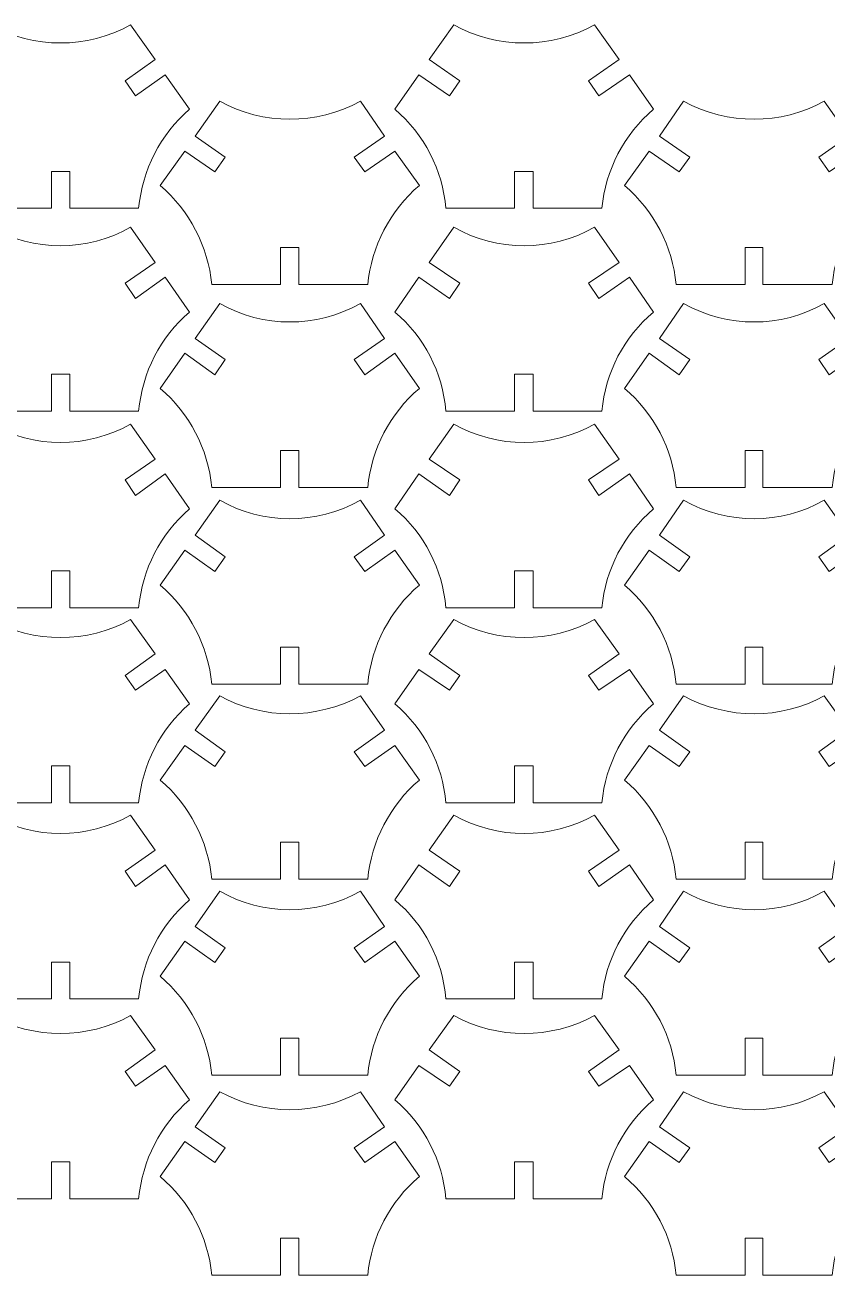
# Model space of a CAD drawing. Header units: centimetres. Extents: x -55.8 to 27.7, y -32.1 to 37.5.
# Drawn here: x -16.21 to -3.16, y -3.17 to 17.16 of the extents above; entities that cross this region are included whole.
import ezdxf

# ---------------------------------------------------------------- set-up
doc = ezdxf.new("R2010")
doc.units = ezdxf.units.CM
doc.header["$MEASUREMENT"] = 0

msp = doc.modelspace()

# ---------------------------------------------------------------- linework, layer by layer
at = {"color": 242, "lineweight": 9}
for points in [[(-16.9, 14.185), (-16.96, 14.805), (-17.26, 15.385), (-17.74, 15.795), (-17.74, 15.795), (-17.74, 15.795), (-17.34, 16.355), (-17.34, 16.355), (-17.34, 16.355), (-17.34, 16.355), (-16.85, 16.015), (-16.85, 16.015), (-16.85, 16.015), (-16.85, 16.015), (-16.68, 16.255), (-16.68, 16.255), (-16.68, 16.255), (-16.68, 16.255), (-17.17, 16.605), (-17.17, 16.605), (-17.17, 16.605), (-17.17, 16.605), (-16.78, 17.165), (-16.78, 17.165), (-16.78, 17.165), (-16.06, 16.775), (-15.2, 16.775), (-14.49, 17.165), (-14.49, 17.165), (-14.49, 17.165), (-14.09, 16.605), (-14.09, 16.605), (-14.09, 16.605), (-14.09, 16.605), (-14.58, 16.255), (-14.58, 16.255), (-14.58, 16.255), (-14.58, 16.255), (-14.41, 16.015), (-14.41, 16.015), (-14.41, 16.015), (-14.41, 16.015), (-13.93, 16.355), (-13.93, 16.355), (-13.93, 16.355), (-13.93, 16.355), (-13.53, 15.795), (-13.53, 15.795), (-13.53, 15.795), (-14.01, 15.385), (-14.3, 14.805), (-14.36, 14.185), (-14.36, 14.185), (-14.36, 14.185), (-15.48, 14.185), (-15.48, 14.185), (-15.48, 14.185), (-15.48, 14.185), (-15.48, 14.785), (-15.48, 14.785), (-15.48, 14.785), (-15.48, 14.785), (-15.78, 14.785), (-15.78, 14.785), (-15.78, 14.785), (-15.78, 14.785), (-15.78, 14.185), (-15.78, 14.185), (-15.78, 14.185), (-15.78, 14.185), (-16.9, 14.185), (-16.9, 14.185)], [(-9.36, 14.185), (-9.41, 14.805), (-9.71, 15.385), (-10.19, 15.795), (-10.19, 15.795), (-10.19, 15.795), (-9.8, 16.355), (-9.8, 16.355), (-9.8, 16.355), (-9.8, 16.355), (-9.3, 16.015), (-9.3, 16.015), (-9.3, 16.015), (-9.3, 16.015), (-9.13, 16.255), (-9.13, 16.255), (-9.13, 16.255), (-9.13, 16.255), (-9.63, 16.605), (-9.63, 16.605), (-9.63, 16.605), (-9.63, 16.605), (-9.23, 17.165), (-9.23, 17.165), (-9.23, 17.165), (-8.52, 16.775), (-7.65, 16.775), (-6.94, 17.165), (-6.94, 17.165), (-6.94, 17.165), (-6.54, 16.605), (-6.54, 16.605), (-6.54, 16.605), (-6.54, 16.605), (-7.04, 16.255), (-7.04, 16.255), (-7.04, 16.255), (-7.04, 16.255), (-6.87, 16.015), (-6.87, 16.015), (-6.87, 16.015), (-6.87, 16.015), (-6.37, 16.355), (-6.37, 16.355), (-6.37, 16.355), (-6.37, 16.355), (-5.98, 15.795), (-5.98, 15.795), (-5.98, 15.795), (-6.46, 15.385), (-6.76, 14.805), (-6.82, 14.185), (-6.82, 14.185), (-6.82, 14.185), (-7.94, 14.185), (-7.94, 14.185), (-7.94, 14.185), (-7.94, 14.185), (-7.94, 14.785), (-7.94, 14.785), (-7.94, 14.785), (-7.94, 14.785), (-8.24, 14.785), (-8.24, 14.785), (-8.24, 14.785), (-8.24, 14.785), (-8.24, 14.185), (-8.24, 14.185), (-8.24, 14.185), (-8.24, 14.185), (-9.36, 14.185), (-9.36, 14.185)], [(-13.17, 12.945), (-13.23, 13.565), (-13.53, 14.145), (-14.01, 14.555), (-14.01, 14.555), (-14.01, 14.555), (-13.61, 15.115), (-13.61, 15.115), (-13.61, 15.115), (-13.61, 15.115), (-13.12, 14.775), (-13.12, 14.775), (-13.12, 14.775), (-13.12, 14.775), (-12.95, 15.015), (-12.95, 15.015), (-12.95, 15.015), (-12.95, 15.015), (-13.44, 15.355), (-13.44, 15.355), (-13.44, 15.355), (-13.44, 15.355), (-13.04, 15.925), (-13.04, 15.925), (-13.04, 15.925), (-12.33, 15.535), (-11.47, 15.535), (-10.75, 15.925), (-10.75, 15.925), (-10.75, 15.925), (-10.36, 15.355), (-10.36, 15.355), (-10.36, 15.355), (-10.36, 15.355), (-10.85, 15.015), (-10.85, 15.015), (-10.85, 15.015), (-10.85, 15.015), (-10.68, 14.775), (-10.68, 14.775), (-10.68, 14.775), (-10.68, 14.775), (-10.19, 15.115), (-10.19, 15.115), (-10.19, 15.115), (-10.19, 15.115), (-9.79, 14.555), (-9.79, 14.555), (-9.79, 14.555), (-10.27, 14.145), (-10.57, 13.565), (-10.63, 12.945), (-10.63, 12.945), (-10.63, 12.945), (-11.75, 12.945), (-11.75, 12.945), (-11.75, 12.945), (-11.75, 12.945), (-11.75, 13.545), (-11.75, 13.545), (-11.75, 13.545), (-11.75, 13.545), (-12.05, 13.545), (-12.05, 13.545), (-12.05, 13.545), (-12.05, 13.545), (-12.05, 12.945), (-12.05, 12.945), (-12.05, 12.945), (-12.05, 12.945), (-13.17, 12.945), (-13.17, 12.945)], [(-5.61, 12.945), (-5.67, 13.565), (-5.97, 14.145), (-6.45, 14.555), (-6.45, 14.555), (-6.45, 14.555), (-6.05, 15.115), (-6.05, 15.115), (-6.05, 15.115), (-6.05, 15.115), (-5.56, 14.775), (-5.56, 14.775), (-5.56, 14.775), (-5.56, 14.775), (-5.39, 15.015), (-5.39, 15.015), (-5.39, 15.015), (-5.39, 15.015), (-5.88, 15.355), (-5.88, 15.355), (-5.88, 15.355), (-5.88, 15.355), (-5.49, 15.925), (-5.49, 15.925), (-5.49, 15.925), (-4.77, 15.535), (-3.91, 15.535), (-3.2, 15.925), (-3.2, 15.925), (-3.2, 15.925), (-2.8, 15.355), (-2.8, 15.355), (-2.8, 15.355), (-2.8, 15.355), (-3.29, 15.015), (-3.29, 15.015), (-3.29, 15.015), (-3.29, 15.015), (-3.12, 14.775), (-3.12, 14.775), (-3.12, 14.775), (-3.12, 14.775), (-2.63, 15.115), (-2.63, 15.115), (-2.63, 15.115), (-2.63, 15.115), (-2.24, 14.555), (-2.24, 14.555), (-2.24, 14.555), (-2.71, 14.145), (-3.01, 13.565), (-3.07, 12.945), (-3.07, 12.945), (-3.07, 12.945), (-4.2, 12.945), (-4.2, 12.945), (-4.2, 12.945), (-4.2, 12.945), (-4.2, 13.545), (-4.2, 13.545), (-4.2, 13.545), (-4.2, 13.545), (-4.49, 13.545), (-4.49, 13.545), (-4.49, 13.545), (-4.49, 13.545), (-4.49, 12.945), (-4.49, 12.945), (-4.49, 12.945), (-4.49, 12.945), (-5.61, 12.945), (-5.61, 12.945)], [(-16.9, 10.885), (-16.96, 11.515), (-17.26, 12.095), (-17.74, 12.495), (-17.74, 12.495), (-17.74, 12.495), (-17.34, 13.065), (-17.34, 13.065), (-17.34, 13.065), (-17.34, 13.065), (-16.85, 12.715), (-16.85, 12.715), (-16.85, 12.715), (-16.85, 12.715), (-16.68, 12.965), (-16.68, 12.965), (-16.68, 12.965), (-16.68, 12.965), (-17.17, 13.305), (-17.17, 13.305), (-17.17, 13.305), (-17.17, 13.305), (-16.78, 13.875), (-16.78, 13.875), (-16.78, 13.875), (-16.06, 13.475), (-15.2, 13.475), (-14.49, 13.875), (-14.49, 13.875), (-14.49, 13.875), (-14.09, 13.305), (-14.09, 13.305), (-14.09, 13.305), (-14.09, 13.305), (-14.58, 12.965), (-14.58, 12.965), (-14.58, 12.965), (-14.58, 12.965), (-14.41, 12.715), (-14.41, 12.715), (-14.41, 12.715), (-14.41, 12.715), (-13.93, 13.065), (-13.93, 13.065), (-13.93, 13.065), (-13.93, 13.065), (-13.53, 12.495), (-13.53, 12.495), (-13.53, 12.495), (-14.01, 12.095), (-14.3, 11.515), (-14.36, 10.885), (-14.36, 10.885), (-14.36, 10.885), (-15.48, 10.885), (-15.48, 10.885), (-15.48, 10.885), (-15.48, 10.885), (-15.48, 11.485), (-15.48, 11.485), (-15.48, 11.485), (-15.48, 11.485), (-15.78, 11.485), (-15.78, 11.485), (-15.78, 11.485), (-15.78, 11.485), (-15.78, 10.885), (-15.78, 10.885), (-15.78, 10.885), (-15.78, 10.885), (-16.9, 10.885), (-16.9, 10.885)], [(-9.36, 10.885), (-9.41, 11.515), (-9.71, 12.095), (-10.19, 12.495), (-10.19, 12.495), (-10.19, 12.495), (-9.8, 13.065), (-9.8, 13.065), (-9.8, 13.065), (-9.8, 13.065), (-9.3, 12.715), (-9.3, 12.715), (-9.3, 12.715), (-9.3, 12.715), (-9.13, 12.965), (-9.13, 12.965), (-9.13, 12.965), (-9.13, 12.965), (-9.63, 13.305), (-9.63, 13.305), (-9.63, 13.305), (-9.63, 13.305), (-9.23, 13.875), (-9.23, 13.875), (-9.23, 13.875), (-8.52, 13.475), (-7.65, 13.475), (-6.94, 13.875), (-6.94, 13.875), (-6.94, 13.875), (-6.54, 13.305), (-6.54, 13.305), (-6.54, 13.305), (-6.54, 13.305), (-7.04, 12.965), (-7.04, 12.965), (-7.04, 12.965), (-7.04, 12.965), (-6.87, 12.715), (-6.87, 12.715), (-6.87, 12.715), (-6.87, 12.715), (-6.37, 13.065), (-6.37, 13.065), (-6.37, 13.065), (-6.37, 13.065), (-5.98, 12.495), (-5.98, 12.495), (-5.98, 12.495), (-6.46, 12.095), (-6.76, 11.515), (-6.82, 10.885), (-6.82, 10.885), (-6.82, 10.885), (-7.94, 10.885), (-7.94, 10.885), (-7.94, 10.885), (-7.94, 10.885), (-7.94, 11.485), (-7.94, 11.485), (-7.94, 11.485), (-7.94, 11.485), (-8.24, 11.485), (-8.24, 11.485), (-8.24, 11.485), (-8.24, 11.485), (-8.24, 10.885), (-8.24, 10.885), (-8.24, 10.885), (-8.24, 10.885), (-9.36, 10.885), (-9.36, 10.885)], [(-13.17, 9.645), (-13.23, 10.275), (-13.53, 10.845), (-14.01, 11.255), (-14.01, 11.255), (-14.01, 11.255), (-13.61, 11.825), (-13.61, 11.825), (-13.61, 11.825), (-13.61, 11.825), (-13.12, 11.475), (-13.12, 11.475), (-13.12, 11.475), (-13.12, 11.475), (-12.95, 11.725), (-12.95, 11.725), (-12.95, 11.725), (-12.95, 11.725), (-13.44, 12.065), (-13.44, 12.065), (-13.44, 12.065), (-13.44, 12.065), (-13.04, 12.635), (-13.04, 12.635), (-13.04, 12.635), (-12.33, 12.235), (-11.47, 12.235), (-10.75, 12.635), (-10.75, 12.635), (-10.75, 12.635), (-10.36, 12.065), (-10.36, 12.065), (-10.36, 12.065), (-10.36, 12.065), (-10.85, 11.725), (-10.85, 11.725), (-10.85, 11.725), (-10.85, 11.725), (-10.68, 11.475), (-10.68, 11.475), (-10.68, 11.475), (-10.68, 11.475), (-10.19, 11.825), (-10.19, 11.825), (-10.19, 11.825), (-10.19, 11.825), (-9.79, 11.255), (-9.79, 11.255), (-9.79, 11.255), (-10.27, 10.845), (-10.57, 10.275), (-10.63, 9.645), (-10.63, 9.645), (-10.63, 9.645), (-11.75, 9.645), (-11.75, 9.645), (-11.75, 9.645), (-11.75, 9.645), (-11.75, 10.245), (-11.75, 10.245), (-11.75, 10.245), (-11.75, 10.245), (-12.05, 10.245), (-12.05, 10.245), (-12.05, 10.245), (-12.05, 10.245), (-12.05, 9.645), (-12.05, 9.645), (-12.05, 9.645), (-12.05, 9.645), (-13.17, 9.645), (-13.17, 9.645)], [(-5.61, 9.645), (-5.67, 10.275), (-5.97, 10.845), (-6.45, 11.255), (-6.45, 11.255), (-6.45, 11.255), (-6.05, 11.825), (-6.05, 11.825), (-6.05, 11.825), (-6.05, 11.825), (-5.56, 11.475), (-5.56, 11.475), (-5.56, 11.475), (-5.56, 11.475), (-5.39, 11.725), (-5.39, 11.725), (-5.39, 11.725), (-5.39, 11.725), (-5.88, 12.065), (-5.88, 12.065), (-5.88, 12.065), (-5.88, 12.065), (-5.49, 12.635), (-5.49, 12.635), (-5.49, 12.635), (-4.77, 12.235), (-3.91, 12.235), (-3.2, 12.635), (-3.2, 12.635), (-3.2, 12.635), (-2.8, 12.065), (-2.8, 12.065), (-2.8, 12.065), (-2.8, 12.065), (-3.29, 11.725), (-3.29, 11.725), (-3.29, 11.725), (-3.29, 11.725), (-3.12, 11.475), (-3.12, 11.475), (-3.12, 11.475), (-3.12, 11.475), (-2.63, 11.825), (-2.63, 11.825), (-2.63, 11.825), (-2.63, 11.825), (-2.24, 11.255), (-2.24, 11.255), (-2.24, 11.255), (-2.71, 10.845), (-3.01, 10.275), (-3.07, 9.645), (-3.07, 9.645), (-3.07, 9.645), (-4.2, 9.645), (-4.2, 9.645), (-4.2, 9.645), (-4.2, 9.645), (-4.2, 10.245), (-4.2, 10.245), (-4.2, 10.245), (-4.2, 10.245), (-4.49, 10.245), (-4.49, 10.245), (-4.49, 10.245), (-4.49, 10.245), (-4.49, 9.645), (-4.49, 9.645), (-4.49, 9.645), (-4.49, 9.645), (-5.61, 9.645), (-5.61, 9.645)], [(-16.9, 7.685), (-16.96, 8.315), (-17.26, 8.895), (-17.74, 9.295), (-17.74, 9.295), (-17.74, 9.295), (-17.34, 9.865), (-17.34, 9.865), (-17.34, 9.865), (-17.34, 9.865), (-16.85, 9.515), (-16.85, 9.515), (-16.85, 9.515), (-16.85, 9.515), (-16.68, 9.765), (-16.68, 9.765), (-16.68, 9.765), (-16.68, 9.765), (-17.17, 10.105), (-17.17, 10.105), (-17.17, 10.105), (-17.17, 10.105), (-16.78, 10.675), (-16.78, 10.675), (-16.78, 10.675), (-16.06, 10.275), (-15.2, 10.275), (-14.49, 10.675), (-14.49, 10.675), (-14.49, 10.675), (-14.09, 10.105), (-14.09, 10.105), (-14.09, 10.105), (-14.09, 10.105), (-14.58, 9.765), (-14.58, 9.765), (-14.58, 9.765), (-14.58, 9.765), (-14.41, 9.515), (-14.41, 9.515), (-14.41, 9.515), (-14.41, 9.515), (-13.93, 9.865), (-13.93, 9.865), (-13.93, 9.865), (-13.93, 9.865), (-13.53, 9.295), (-13.53, 9.295), (-13.53, 9.295), (-14.01, 8.885), (-14.3, 8.315), (-14.36, 7.685), (-14.36, 7.685), (-14.36, 7.685), (-15.48, 7.685), (-15.48, 7.685), (-15.48, 7.685), (-15.48, 7.685), (-15.48, 8.285), (-15.48, 8.285), (-15.48, 8.285), (-15.48, 8.285), (-15.78, 8.285), (-15.78, 8.285), (-15.78, 8.285), (-15.78, 8.285), (-15.78, 7.685), (-15.78, 7.685), (-15.78, 7.685), (-15.78, 7.685), (-16.9, 7.685), (-16.9, 7.685)], [(-9.36, 7.685), (-9.41, 8.315), (-9.71, 8.895), (-10.19, 9.295), (-10.19, 9.295), (-10.19, 9.295), (-9.8, 9.865), (-9.8, 9.865), (-9.8, 9.865), (-9.8, 9.865), (-9.3, 9.515), (-9.3, 9.515), (-9.3, 9.515), (-9.3, 9.515), (-9.13, 9.765), (-9.13, 9.765), (-9.13, 9.765), (-9.13, 9.765), (-9.63, 10.105), (-9.63, 10.105), (-9.63, 10.105), (-9.63, 10.105), (-9.23, 10.675), (-9.23, 10.675), (-9.23, 10.675), (-8.52, 10.275), (-7.65, 10.275), (-6.94, 10.675), (-6.94, 10.675), (-6.94, 10.675), (-6.54, 10.105), (-6.54, 10.105), (-6.54, 10.105), (-6.54, 10.105), (-7.04, 9.765), (-7.04, 9.765), (-7.04, 9.765), (-7.04, 9.765), (-6.87, 9.515), (-6.87, 9.515), (-6.87, 9.515), (-6.87, 9.515), (-6.37, 9.865), (-6.37, 9.865), (-6.37, 9.865), (-6.37, 9.865), (-5.98, 9.295), (-5.98, 9.295), (-5.98, 9.295), (-6.46, 8.885), (-6.76, 8.315), (-6.82, 7.685), (-6.82, 7.685), (-6.82, 7.685), (-7.94, 7.685), (-7.94, 7.685), (-7.94, 7.685), (-7.94, 7.685), (-7.94, 8.285), (-7.94, 8.285), (-7.94, 8.285), (-7.94, 8.285), (-8.24, 8.285), (-8.24, 8.285), (-8.24, 8.285), (-8.24, 8.285), (-8.24, 7.685), (-8.24, 7.685), (-8.24, 7.685), (-8.24, 7.685), (-9.36, 7.685), (-9.36, 7.685)], [(-13.17, 6.445), (-13.23, 7.075), (-13.53, 7.645), (-14.01, 8.055), (-14.01, 8.055), (-14.01, 8.055), (-13.61, 8.625), (-13.61, 8.625), (-13.61, 8.625), (-13.61, 8.625), (-13.12, 8.275), (-13.12, 8.275), (-13.12, 8.275), (-13.12, 8.275), (-12.95, 8.515), (-12.95, 8.515), (-12.95, 8.515), (-12.95, 8.515), (-13.44, 8.865), (-13.44, 8.865), (-13.44, 8.865), (-13.44, 8.865), (-13.04, 9.435), (-13.04, 9.435), (-13.04, 9.435), (-12.33, 9.035), (-11.47, 9.035), (-10.75, 9.435), (-10.75, 9.435), (-10.75, 9.435), (-10.36, 8.865), (-10.36, 8.865), (-10.36, 8.865), (-10.36, 8.865), (-10.85, 8.515), (-10.85, 8.515), (-10.85, 8.515), (-10.85, 8.515), (-10.68, 8.275), (-10.68, 8.275), (-10.68, 8.275), (-10.68, 8.275), (-10.19, 8.625), (-10.19, 8.625), (-10.19, 8.625), (-10.19, 8.625), (-9.79, 8.055), (-9.79, 8.055), (-9.79, 8.055), (-10.27, 7.645), (-10.57, 7.075), (-10.63, 6.445), (-10.63, 6.445), (-10.63, 6.445), (-11.75, 6.445), (-11.75, 6.445), (-11.75, 6.445), (-11.75, 6.445), (-11.75, 7.045), (-11.75, 7.045), (-11.75, 7.045), (-11.75, 7.045), (-12.05, 7.045), (-12.05, 7.045), (-12.05, 7.045), (-12.05, 7.045), (-12.05, 6.445), (-12.05, 6.445), (-12.05, 6.445), (-12.05, 6.445), (-13.17, 6.445), (-13.17, 6.445)], [(-5.61, 6.445), (-5.67, 7.075), (-5.97, 7.645), (-6.45, 8.055), (-6.45, 8.055), (-6.45, 8.055), (-6.05, 8.625), (-6.05, 8.625), (-6.05, 8.625), (-6.05, 8.625), (-5.56, 8.275), (-5.56, 8.275), (-5.56, 8.275), (-5.56, 8.275), (-5.39, 8.515), (-5.39, 8.515), (-5.39, 8.515), (-5.39, 8.515), (-5.88, 8.865), (-5.88, 8.865), (-5.88, 8.865), (-5.88, 8.865), (-5.49, 9.435), (-5.49, 9.435), (-5.49, 9.435), (-4.77, 9.035), (-3.91, 9.035), (-3.2, 9.435), (-3.2, 9.435), (-3.2, 9.435), (-2.8, 8.865), (-2.8, 8.865), (-2.8, 8.865), (-2.8, 8.865), (-3.29, 8.515), (-3.29, 8.515), (-3.29, 8.515), (-3.29, 8.515), (-3.12, 8.275), (-3.12, 8.275), (-3.12, 8.275), (-3.12, 8.275), (-2.63, 8.625), (-2.63, 8.625), (-2.63, 8.625), (-2.63, 8.625), (-2.24, 8.055), (-2.24, 8.055), (-2.24, 8.055), (-2.71, 7.645), (-3.01, 7.075), (-3.07, 6.445), (-3.07, 6.445), (-3.07, 6.445), (-4.2, 6.445), (-4.2, 6.445), (-4.2, 6.445), (-4.2, 6.445), (-4.2, 7.045), (-4.2, 7.045), (-4.2, 7.045), (-4.2, 7.045), (-4.49, 7.045), (-4.49, 7.045), (-4.49, 7.045), (-4.49, 7.045), (-4.49, 6.445), (-4.49, 6.445), (-4.49, 6.445), (-4.49, 6.445), (-5.61, 6.445), (-5.61, 6.445)], [(-16.9, 4.515), (-16.96, 5.135), (-17.26, 5.715), (-17.74, 6.125), (-17.74, 6.125), (-17.74, 6.125), (-17.34, 6.685), (-17.34, 6.685), (-17.34, 6.685), (-17.34, 6.685), (-16.85, 6.345), (-16.85, 6.345), (-16.85, 6.345), (-16.85, 6.345), (-16.68, 6.585), (-16.68, 6.585), (-16.68, 6.585), (-16.68, 6.585), (-17.17, 6.935), (-17.17, 6.935), (-17.17, 6.935), (-17.17, 6.935), (-16.78, 7.495), (-16.78, 7.495), (-16.78, 7.495), (-16.06, 7.105), (-15.2, 7.105), (-14.49, 7.495), (-14.49, 7.495), (-14.49, 7.495), (-14.09, 6.935), (-14.09, 6.935), (-14.09, 6.935), (-14.09, 6.935), (-14.58, 6.585), (-14.58, 6.585), (-14.58, 6.585), (-14.58, 6.585), (-14.41, 6.345), (-14.41, 6.345), (-14.41, 6.345), (-14.41, 6.345), (-13.93, 6.685), (-13.93, 6.685), (-13.93, 6.685), (-13.93, 6.685), (-13.53, 6.125), (-13.53, 6.125), (-13.53, 6.125), (-14.01, 5.715), (-14.3, 5.135), (-14.36, 4.515), (-14.36, 4.515), (-14.36, 4.515), (-15.48, 4.515), (-15.48, 4.515), (-15.48, 4.515), (-15.48, 4.515), (-15.48, 5.115), (-15.48, 5.115), (-15.48, 5.115), (-15.48, 5.115), (-15.78, 5.115), (-15.78, 5.115), (-15.78, 5.115), (-15.78, 5.115), (-15.78, 4.515), (-15.78, 4.515), (-15.78, 4.515), (-15.78, 4.515), (-16.9, 4.515), (-16.9, 4.515)], [(-9.36, 4.515), (-9.41, 5.135), (-9.71, 5.715), (-10.19, 6.125), (-10.19, 6.125), (-10.19, 6.125), (-9.8, 6.685), (-9.8, 6.685), (-9.8, 6.685), (-9.8, 6.685), (-9.3, 6.345), (-9.3, 6.345), (-9.3, 6.345), (-9.3, 6.345), (-9.13, 6.585), (-9.13, 6.585), (-9.13, 6.585), (-9.13, 6.585), (-9.63, 6.935), (-9.63, 6.935), (-9.63, 6.935), (-9.63, 6.935), (-9.23, 7.495), (-9.23, 7.495), (-9.23, 7.495), (-8.52, 7.105), (-7.65, 7.105), (-6.94, 7.495), (-6.94, 7.495), (-6.94, 7.495), (-6.54, 6.935), (-6.54, 6.935), (-6.54, 6.935), (-6.54, 6.935), (-7.04, 6.585), (-7.04, 6.585), (-7.04, 6.585), (-7.04, 6.585), (-6.87, 6.345), (-6.87, 6.345), (-6.87, 6.345), (-6.87, 6.345), (-6.37, 6.685), (-6.37, 6.685), (-6.37, 6.685), (-6.37, 6.685), (-5.98, 6.125), (-5.98, 6.125), (-5.98, 6.125), (-6.46, 5.715), (-6.76, 5.135), (-6.82, 4.515), (-6.82, 4.515), (-6.82, 4.515), (-7.94, 4.515), (-7.94, 4.515), (-7.94, 4.515), (-7.94, 4.515), (-7.94, 5.115), (-7.94, 5.115), (-7.94, 5.115), (-7.94, 5.115), (-8.24, 5.115), (-8.24, 5.115), (-8.24, 5.115), (-8.24, 5.115), (-8.24, 4.515), (-8.24, 4.515), (-8.24, 4.515), (-8.24, 4.515), (-9.36, 4.515), (-9.36, 4.515)], [(-13.17, 3.275), (-13.23, 3.895), (-13.53, 4.475), (-14.01, 4.885), (-14.01, 4.885), (-14.01, 4.885), (-13.61, 5.445), (-13.61, 5.445), (-13.61, 5.445), (-13.61, 5.445), (-13.12, 5.105), (-13.12, 5.105), (-13.12, 5.105), (-13.12, 5.105), (-12.95, 5.345), (-12.95, 5.345), (-12.95, 5.345), (-12.95, 5.345), (-13.44, 5.695), (-13.44, 5.695), (-13.44, 5.695), (-13.44, 5.695), (-13.04, 6.255), (-13.04, 6.255), (-13.04, 6.255), (-12.33, 5.865), (-11.47, 5.865), (-10.75, 6.255), (-10.75, 6.255), (-10.75, 6.255), (-10.36, 5.695), (-10.36, 5.695), (-10.36, 5.695), (-10.36, 5.695), (-10.85, 5.345), (-10.85, 5.345), (-10.85, 5.345), (-10.85, 5.345), (-10.68, 5.105), (-10.68, 5.105), (-10.68, 5.105), (-10.68, 5.105), (-10.19, 5.445), (-10.19, 5.445), (-10.19, 5.445), (-10.19, 5.445), (-9.79, 4.885), (-9.79, 4.885), (-9.79, 4.885), (-10.27, 4.475), (-10.57, 3.895), (-10.63, 3.275), (-10.63, 3.275), (-10.63, 3.275), (-11.75, 3.275), (-11.75, 3.275), (-11.75, 3.275), (-11.75, 3.275), (-11.75, 3.875), (-11.75, 3.875), (-11.75, 3.875), (-11.75, 3.875), (-12.05, 3.875), (-12.05, 3.875), (-12.05, 3.875), (-12.05, 3.875), (-12.05, 3.275), (-12.05, 3.275), (-12.05, 3.275), (-12.05, 3.275), (-13.17, 3.275), (-13.17, 3.275)], [(-5.61, 3.275), (-5.67, 3.895), (-5.97, 4.475), (-6.45, 4.885), (-6.45, 4.885), (-6.45, 4.885), (-6.05, 5.445), (-6.05, 5.445), (-6.05, 5.445), (-6.05, 5.445), (-5.56, 5.105), (-5.56, 5.105), (-5.56, 5.105), (-5.56, 5.105), (-5.39, 5.345), (-5.39, 5.345), (-5.39, 5.345), (-5.39, 5.345), (-5.88, 5.695), (-5.88, 5.695), (-5.88, 5.695), (-5.88, 5.695), (-5.49, 6.255), (-5.49, 6.255), (-5.49, 6.255), (-4.77, 5.865), (-3.91, 5.865), (-3.2, 6.255), (-3.2, 6.255), (-3.2, 6.255), (-2.8, 5.695), (-2.8, 5.695), (-2.8, 5.695), (-2.8, 5.695), (-3.29, 5.345), (-3.29, 5.345), (-3.29, 5.345), (-3.29, 5.345), (-3.12, 5.105), (-3.12, 5.105), (-3.12, 5.105), (-3.12, 5.105), (-2.63, 5.445), (-2.63, 5.445), (-2.63, 5.445), (-2.63, 5.445), (-2.24, 4.885), (-2.24, 4.885), (-2.24, 4.885), (-2.71, 4.475), (-3.01, 3.895), (-3.07, 3.275), (-3.07, 3.275), (-3.07, 3.275), (-4.2, 3.275), (-4.2, 3.275), (-4.2, 3.275), (-4.2, 3.275), (-4.2, 3.875), (-4.2, 3.875), (-4.2, 3.875), (-4.2, 3.875), (-4.49, 3.875), (-4.49, 3.875), (-4.49, 3.875), (-4.49, 3.875), (-4.49, 3.275), (-4.49, 3.275), (-4.49, 3.275), (-4.49, 3.275), (-5.61, 3.275), (-5.61, 3.275)], [(-16.9, 1.325), (-16.96, 1.955), (-17.26, 2.535), (-17.74, 2.935), (-17.74, 2.935), (-17.74, 2.935), (-17.34, 3.505), (-17.34, 3.505), (-17.34, 3.505), (-17.34, 3.505), (-16.85, 3.155), (-16.85, 3.155), (-16.85, 3.155), (-16.85, 3.155), (-16.68, 3.405), (-16.68, 3.405), (-16.68, 3.405), (-16.68, 3.405), (-17.17, 3.745), (-17.17, 3.745), (-17.17, 3.745), (-17.17, 3.745), (-16.78, 4.315), (-16.78, 4.315), (-16.78, 4.315), (-16.06, 3.915), (-15.2, 3.915), (-14.49, 4.315), (-14.49, 4.315), (-14.49, 4.315), (-14.09, 3.745), (-14.09, 3.745), (-14.09, 3.745), (-14.09, 3.745), (-14.58, 3.405), (-14.58, 3.405), (-14.58, 3.405), (-14.58, 3.405), (-14.41, 3.155), (-14.41, 3.155), (-14.41, 3.155), (-14.41, 3.155), (-13.93, 3.505), (-13.93, 3.505), (-13.93, 3.505), (-13.93, 3.505), (-13.53, 2.935), (-13.53, 2.935), (-13.53, 2.935), (-14.01, 2.525), (-14.3, 1.955), (-14.36, 1.325), (-14.36, 1.325), (-14.36, 1.325), (-15.48, 1.325), (-15.48, 1.325), (-15.48, 1.325), (-15.48, 1.325), (-15.48, 1.925), (-15.48, 1.925), (-15.48, 1.925), (-15.48, 1.925), (-15.78, 1.925), (-15.78, 1.925), (-15.78, 1.925), (-15.78, 1.925), (-15.78, 1.325), (-15.78, 1.325), (-15.78, 1.325), (-15.78, 1.325), (-16.9, 1.325), (-16.9, 1.325)], [(-9.36, 1.325), (-9.41, 1.955), (-9.71, 2.535), (-10.19, 2.935), (-10.19, 2.935), (-10.19, 2.935), (-9.8, 3.505), (-9.8, 3.505), (-9.8, 3.505), (-9.8, 3.505), (-9.3, 3.155), (-9.3, 3.155), (-9.3, 3.155), (-9.3, 3.155), (-9.13, 3.405), (-9.13, 3.405), (-9.13, 3.405), (-9.13, 3.405), (-9.63, 3.745), (-9.63, 3.745), (-9.63, 3.745), (-9.63, 3.745), (-9.23, 4.315), (-9.23, 4.315), (-9.23, 4.315), (-8.52, 3.915), (-7.65, 3.915), (-6.94, 4.315), (-6.94, 4.315), (-6.94, 4.315), (-6.54, 3.745), (-6.54, 3.745), (-6.54, 3.745), (-6.54, 3.745), (-7.04, 3.405), (-7.04, 3.405), (-7.04, 3.405), (-7.04, 3.405), (-6.87, 3.155), (-6.87, 3.155), (-6.87, 3.155), (-6.87, 3.155), (-6.37, 3.505), (-6.37, 3.505), (-6.37, 3.505), (-6.37, 3.505), (-5.98, 2.935), (-5.98, 2.935), (-5.98, 2.935), (-6.46, 2.525), (-6.76, 1.955), (-6.82, 1.325), (-6.82, 1.325), (-6.82, 1.325), (-7.94, 1.325), (-7.94, 1.325), (-7.94, 1.325), (-7.94, 1.325), (-7.94, 1.925), (-7.94, 1.925), (-7.94, 1.925), (-7.94, 1.925), (-8.24, 1.925), (-8.24, 1.925), (-8.24, 1.925), (-8.24, 1.925), (-8.24, 1.325), (-8.24, 1.325), (-8.24, 1.325), (-8.24, 1.325), (-9.36, 1.325), (-9.36, 1.325)], [(-13.17, 0.085), (-13.23, 0.715), (-13.53, 1.285), (-14.01, 1.695), (-14.01, 1.695), (-14.01, 1.695), (-13.61, 2.265), (-13.61, 2.265), (-13.61, 2.265), (-13.61, 2.265), (-13.12, 1.915), (-13.12, 1.915), (-13.12, 1.915), (-13.12, 1.915), (-12.95, 2.155), (-12.95, 2.155), (-12.95, 2.155), (-12.95, 2.155), (-13.44, 2.505), (-13.44, 2.505), (-13.44, 2.505), (-13.44, 2.505), (-13.04, 3.075), (-13.04, 3.075), (-13.04, 3.075), (-12.33, 2.675), (-11.47, 2.675), (-10.75, 3.075), (-10.75, 3.075), (-10.75, 3.075), (-10.36, 2.505), (-10.36, 2.505), (-10.36, 2.505), (-10.36, 2.505), (-10.85, 2.155), (-10.85, 2.155), (-10.85, 2.155), (-10.85, 2.155), (-10.68, 1.915), (-10.68, 1.915), (-10.68, 1.915), (-10.68, 1.915), (-10.19, 2.265), (-10.19, 2.265), (-10.19, 2.265), (-10.19, 2.265), (-9.79, 1.695), (-9.79, 1.695), (-9.79, 1.695), (-10.27, 1.285), (-10.57, 0.715), (-10.63, 0.085), (-10.63, 0.085), (-10.63, 0.085), (-11.75, 0.085), (-11.75, 0.085), (-11.75, 0.085), (-11.75, 0.085), (-11.75, 0.685), (-11.75, 0.685), (-11.75, 0.685), (-11.75, 0.685), (-12.05, 0.685), (-12.05, 0.685), (-12.05, 0.685), (-12.05, 0.685), (-12.05, 0.085), (-12.05, 0.085), (-12.05, 0.085), (-12.05, 0.085), (-13.17, 0.085), (-13.17, 0.085)], [(-5.61, 0.085), (-5.67, 0.715), (-5.97, 1.285), (-6.45, 1.695), (-6.45, 1.695), (-6.45, 1.695), (-6.05, 2.265), (-6.05, 2.265), (-6.05, 2.265), (-6.05, 2.265), (-5.56, 1.915), (-5.56, 1.915), (-5.56, 1.915), (-5.56, 1.915), (-5.39, 2.155), (-5.39, 2.155), (-5.39, 2.155), (-5.39, 2.155), (-5.88, 2.505), (-5.88, 2.505), (-5.88, 2.505), (-5.88, 2.505), (-5.49, 3.075), (-5.49, 3.075), (-5.49, 3.075), (-4.77, 2.675), (-3.91, 2.675), (-3.2, 3.075), (-3.2, 3.075), (-3.2, 3.075), (-2.8, 2.505), (-2.8, 2.505), (-2.8, 2.505), (-2.8, 2.505), (-3.29, 2.155), (-3.29, 2.155), (-3.29, 2.155), (-3.29, 2.155), (-3.12, 1.915), (-3.12, 1.915), (-3.12, 1.915), (-3.12, 1.915), (-2.63, 2.265), (-2.63, 2.265), (-2.63, 2.265), (-2.63, 2.265), (-2.24, 1.695), (-2.24, 1.695), (-2.24, 1.695), (-2.71, 1.285), (-3.01, 0.715), (-3.07, 0.085), (-3.07, 0.085), (-3.07, 0.085), (-4.2, 0.085), (-4.2, 0.085), (-4.2, 0.085), (-4.2, 0.085), (-4.2, 0.685), (-4.2, 0.685), (-4.2, 0.685), (-4.2, 0.685), (-4.49, 0.685), (-4.49, 0.685), (-4.49, 0.685), (-4.49, 0.685), (-4.49, 0.085), (-4.49, 0.085), (-4.49, 0.085), (-4.49, 0.085), (-5.61, 0.085), (-5.61, 0.085)], [(-16.9, -1.925), (-16.96, -1.305), (-17.26, -0.725), (-17.74, -0.315), (-17.74, -0.315), (-17.74, -0.315), (-17.34, 0.245), (-17.34, 0.245), (-17.34, 0.245), (-17.34, 0.245), (-16.85, -0.095), (-16.85, -0.095), (-16.85, -0.095), (-16.85, -0.095), (-16.68, 0.145), (-16.68, 0.145), (-16.68, 0.145), (-16.68, 0.145), (-17.17, 0.495), (-17.17, 0.495), (-17.17, 0.495), (-17.17, 0.495), (-16.78, 1.055), (-16.78, 1.055), (-16.78, 1.055), (-16.06, 0.665), (-15.2, 0.665), (-14.49, 1.055), (-14.49, 1.055), (-14.49, 1.055), (-14.09, 0.495), (-14.09, 0.495), (-14.09, 0.495), (-14.09, 0.495), (-14.58, 0.145), (-14.58, 0.145), (-14.58, 0.145), (-14.58, 0.145), (-14.41, -0.095), (-14.41, -0.095), (-14.41, -0.095), (-14.41, -0.095), (-13.93, 0.245), (-13.93, 0.245), (-13.93, 0.245), (-13.93, 0.245), (-13.53, -0.315), (-13.53, -0.315), (-13.53, -0.315), (-14.01, -0.725), (-14.3, -1.305), (-14.36, -1.925), (-14.36, -1.925), (-14.36, -1.925), (-15.48, -1.925), (-15.48, -1.925), (-15.48, -1.925), (-15.48, -1.925), (-15.48, -1.325), (-15.48, -1.325), (-15.48, -1.325), (-15.48, -1.325), (-15.78, -1.325), (-15.78, -1.325), (-15.78, -1.325), (-15.78, -1.325), (-15.78, -1.925), (-15.78, -1.925), (-15.78, -1.925), (-15.78, -1.925), (-16.9, -1.925), (-16.9, -1.925)], [(-9.36, -1.925), (-9.41, -1.305), (-9.71, -0.725), (-10.19, -0.315), (-10.19, -0.315), (-10.19, -0.315), (-9.8, 0.245), (-9.8, 0.245), (-9.8, 0.245), (-9.8, 0.245), (-9.3, -0.095), (-9.3, -0.095), (-9.3, -0.095), (-9.3, -0.095), (-9.13, 0.145), (-9.13, 0.145), (-9.13, 0.145), (-9.13, 0.145), (-9.63, 0.495), (-9.63, 0.495), (-9.63, 0.495), (-9.63, 0.495), (-9.23, 1.055), (-9.23, 1.055), (-9.23, 1.055), (-8.52, 0.665), (-7.65, 0.665), (-6.94, 1.055), (-6.94, 1.055), (-6.94, 1.055), (-6.54, 0.495), (-6.54, 0.495), (-6.54, 0.495), (-6.54, 0.495), (-7.04, 0.145), (-7.04, 0.145), (-7.04, 0.145), (-7.04, 0.145), (-6.87, -0.095), (-6.87, -0.095), (-6.87, -0.095), (-6.87, -0.095), (-6.37, 0.245), (-6.37, 0.245), (-6.37, 0.245), (-6.37, 0.245), (-5.98, -0.315), (-5.98, -0.315), (-5.98, -0.315), (-6.46, -0.725), (-6.76, -1.305), (-6.82, -1.925), (-6.82, -1.925), (-6.82, -1.925), (-7.94, -1.925), (-7.94, -1.925), (-7.94, -1.925), (-7.94, -1.925), (-7.94, -1.325), (-7.94, -1.325), (-7.94, -1.325), (-7.94, -1.325), (-8.24, -1.325), (-8.24, -1.325), (-8.24, -1.325), (-8.24, -1.325), (-8.24, -1.925), (-8.24, -1.925), (-8.24, -1.925), (-8.24, -1.925), (-9.36, -1.925), (-9.36, -1.925)], [(-13.17, -3.165), (-13.23, -2.545), (-13.53, -1.965), (-14.01, -1.565), (-14.01, -1.565), (-14.01, -1.565), (-13.61, -0.995), (-13.61, -0.995), (-13.61, -0.995), (-13.61, -0.995), (-13.12, -1.335), (-13.12, -1.335), (-13.12, -1.335), (-13.12, -1.335), (-12.95, -1.095), (-12.95, -1.095), (-12.95, -1.095), (-12.95, -1.095), (-13.44, -0.755), (-13.44, -0.755), (-13.44, -0.755), (-13.44, -0.755), (-13.04, -0.185), (-13.04, -0.185), (-13.04, -0.185), (-12.33, -0.575), (-11.47, -0.575), (-10.75, -0.185), (-10.75, -0.185), (-10.75, -0.185), (-10.36, -0.755), (-10.36, -0.755), (-10.36, -0.755), (-10.36, -0.755), (-10.85, -1.095), (-10.85, -1.095), (-10.85, -1.095), (-10.85, -1.095), (-10.68, -1.335), (-10.68, -1.335), (-10.68, -1.335), (-10.68, -1.335), (-10.19, -0.995), (-10.19, -0.995), (-10.19, -0.995), (-10.19, -0.995), (-9.79, -1.565), (-9.79, -1.565), (-9.79, -1.565), (-10.27, -1.965), (-10.57, -2.545), (-10.63, -3.165), (-10.63, -3.165), (-10.63, -3.165), (-11.75, -3.165), (-11.75, -3.165), (-11.75, -3.165), (-11.75, -3.165), (-11.75, -2.565), (-11.75, -2.565), (-11.75, -2.565), (-11.75, -2.565), (-12.05, -2.565), (-12.05, -2.565), (-12.05, -2.565), (-12.05, -2.565), (-12.05, -3.165), (-12.05, -3.165), (-12.05, -3.165), (-12.05, -3.165), (-13.17, -3.165), (-13.17, -3.165)], [(-5.61, -3.165), (-5.67, -2.545), (-5.97, -1.965), (-6.45, -1.565), (-6.45, -1.565), (-6.45, -1.565), (-6.05, -0.995), (-6.05, -0.995), (-6.05, -0.995), (-6.05, -0.995), (-5.56, -1.335), (-5.56, -1.335), (-5.56, -1.335), (-5.56, -1.335), (-5.39, -1.095), (-5.39, -1.095), (-5.39, -1.095), (-5.39, -1.095), (-5.88, -0.755), (-5.88, -0.755), (-5.88, -0.755), (-5.88, -0.755), (-5.49, -0.185), (-5.49, -0.185), (-5.49, -0.185), (-4.77, -0.575), (-3.91, -0.575), (-3.2, -0.185), (-3.2, -0.185), (-3.2, -0.185), (-2.8, -0.755), (-2.8, -0.755), (-2.8, -0.755), (-2.8, -0.755), (-3.29, -1.095), (-3.29, -1.095), (-3.29, -1.095), (-3.29, -1.095), (-3.12, -1.335), (-3.12, -1.335), (-3.12, -1.335), (-3.12, -1.335), (-2.63, -0.995), (-2.63, -0.995), (-2.63, -0.995), (-2.63, -0.995), (-2.24, -1.565), (-2.24, -1.565), (-2.24, -1.565), (-2.71, -1.965), (-3.01, -2.545), (-3.07, -3.165), (-3.07, -3.165), (-3.07, -3.165), (-4.2, -3.165), (-4.2, -3.165), (-4.2, -3.165), (-4.2, -3.165), (-4.2, -2.565), (-4.2, -2.565), (-4.2, -2.565), (-4.2, -2.565), (-4.49, -2.565), (-4.49, -2.565), (-4.49, -2.565), (-4.49, -2.565), (-4.49, -3.165), (-4.49, -3.165), (-4.49, -3.165), (-4.49, -3.165), (-5.61, -3.165), (-5.61, -3.165)]]:
    msp.add_open_spline(points, degree=3, knots=[0, 0, 0, 0, 0.05263158, 0.05263158, 0.05263158, 0.05263158, 0.10526316, 0.10526316, 0.10526316, 0.10526316, 0.15789474, 0.15789474, 0.15789474, 0.15789474, 0.21052632, 0.21052632, 0.21052632, 0.21052632, 0.26315789, 0.26315789, 0.26315789, 0.26315789, 0.31578947, 0.31578947, 0.31578947, 0.31578947, 0.36842105, 0.36842105, 0.36842105, 0.36842105, 0.42105263, 0.42105263, 0.42105263, 0.42105263, 0.47368421, 0.47368421, 0.47368421, 0.47368421, 0.52631579, 0.52631579, 0.52631579, 0.52631579, 0.57894737, 0.57894737, 0.57894737, 0.57894737, 0.63157895, 0.63157895, 0.63157895, 0.63157895, 0.68421053, 0.68421053, 0.68421053, 0.68421053, 0.73684211, 0.73684211, 0.73684211, 0.73684211, 0.78947368, 0.78947368, 0.78947368, 0.78947368, 0.84210526, 0.84210526, 0.84210526, 0.84210526, 0.89473684, 0.89473684, 0.89473684, 0.89473684, 1, 1, 1, 1], dxfattribs=at)

doc.saveas('drawing.dxf')
